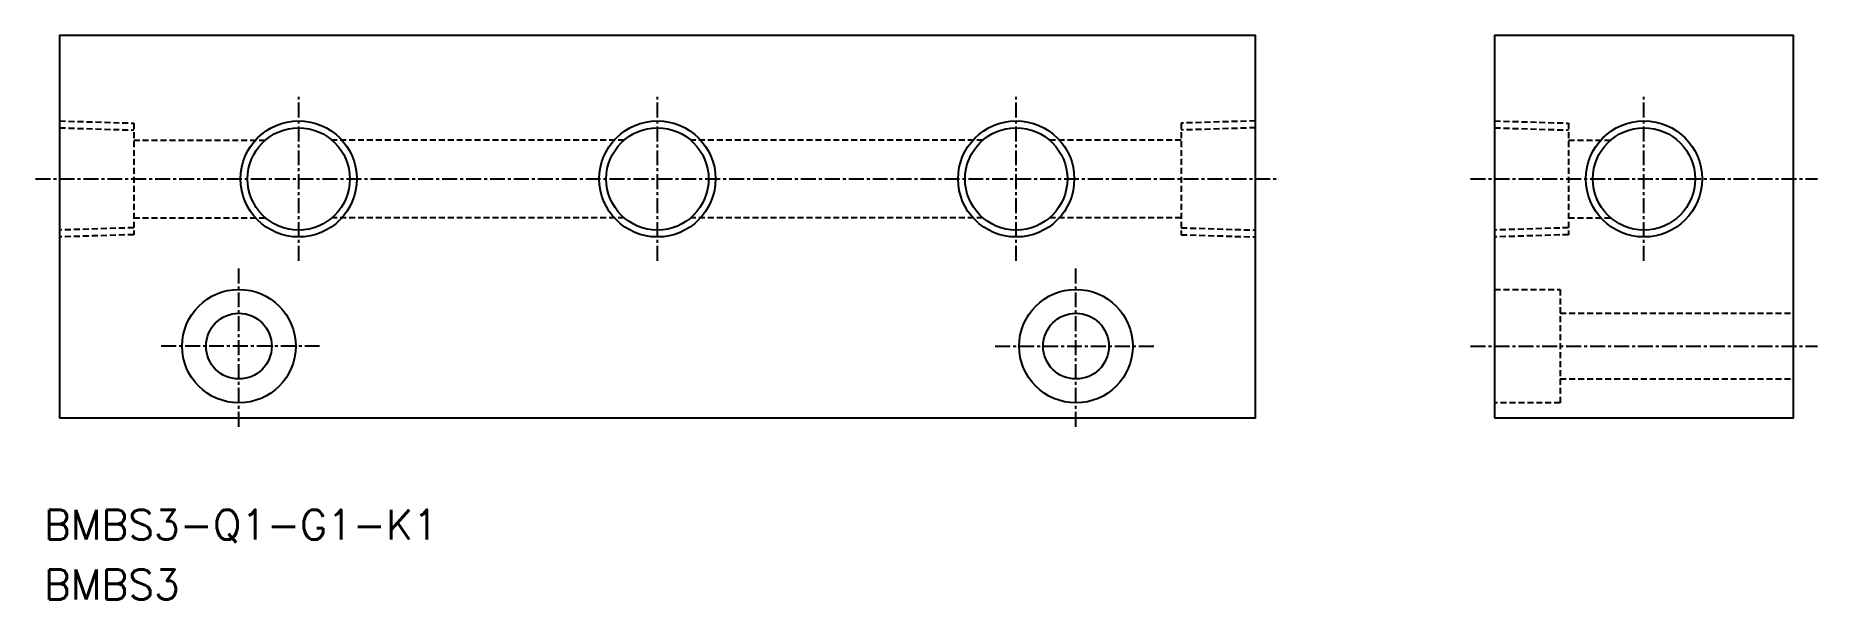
# Model space of a CAD drawing. Extents: x 75 to 224, y 74 to 121.
import ezdxf
from ezdxf.enums import TextEntityAlignment as Align

# ---------------------------------------------------------------- set-up
doc = ezdxf.new("R2010")
doc.units = 0
doc.linetypes.add('CENTER', pattern=[2, 1.25, -0.25, 0.25, -0.25])
doc.linetypes.add('DASHED', pattern=[0.75, 0.5, -0.25])
doc.layers.get('0').update_dxf_attribs({"linetype": 'CONTINUOUS'})
doc.layers.add('CENTER', color=1, linetype='CENTER')
doc.styles.get("Standard").update_dxf_attribs({"font": 'txt.shx', "bigfont": 'extfont.shx'})

msp = doc.modelspace()

# ---------------------------------------------------------------- linework, layer by layer
at = {"color": 3, "linetype": 'DASHED'}
for p, q in [((77, 113.86), (83.2, 113.67)), ((77, 113.28), (83.2, 113.09)), ((83.2, 113.67), (83.2, 104.33)), ((177, 113.86), (170.8, 113.67)), ((170.8, 113.67), (170.8, 104.33)), ((177, 113.28), (170.8, 113.09)), ((197, 113.86), (203.2, 113.67)), ((197, 113.28), (203.2, 113.09)), ((203.2, 113.67), (203.2, 104.33)), ((83.2, 112.25), (94.21, 112.25)), ((124.21, 112.25), (99.79, 112.25)), ((154.21, 112.25), (129.79, 112.25)), ((170.8, 112.25), (159.79, 112.25)), ((203.2, 112.25), (206.71, 112.25)), ((83.2, 104.91), (77, 104.72)), ((83.2, 104.33), (77, 104.14)), ((83.2, 105.75), (94.21, 105.75)), ((124.21, 105.75), (99.79, 105.75)), ((154.21, 105.75), (129.79, 105.75)), ((170.8, 105.75), (159.79, 105.75)), ((170.8, 104.91), (177, 104.72)), ((170.8, 104.33), (177, 104.14)), ((203.2, 104.91), (197, 104.72)), ((203.2, 104.33), (197, 104.14)), ((203.2, 105.75), (206.71, 105.75)), ((197, 99.75), (202.5, 99.75)), ((202.5, 99.75), (202.5, 90.25)), ((202.5, 97.75), (222, 97.75)), ((202.5, 92.25), (222, 92.25)), ((202.5, 90.25), (197, 90.25))]:
    msp.add_line(p, q, dxfattribs=at)
at = {"color": 7, "linetype": 'CONTINUOUS'}
for points in [[(77, 89), (177, 89), (177, 121), (77, 121)], [(197, 89), (222, 89), (222, 121), (197, 121)]]:
    msp.add_lwpolyline(points, close=True, dxfattribs=at)
at = {"color": 3, "linetype": 'CONTINUOUS'}
for centre in [(97, 109), (127, 109), (157, 109), (209.5, 109)]:
    msp.add_circle(centre, 4.86, dxfattribs=at)
at = {"color": 7, "linetype": 'CONTINUOUS'}
for centre, radius in [((97, 109), 4.28), ((127, 109), 4.28), ((157, 109), 4.28), ((209.5, 109), 4.28), ((92, 95), 4.75), ((162, 95), 4.75), ((92, 95), 2.75), ((162, 95), 2.75)]:
    msp.add_circle(centre, radius, dxfattribs=at)
at = {"layer": 'CENTER', "color": 1, "linetype": 'CENTER'}
for p, q in [((97, 102.14), (97, 115.86)), ((127, 102.14), (127, 115.86)), ((157, 102.14), (157, 115.86)), ((209.5, 102.14), (209.5, 115.86)), ((75, 109), (179, 109)), ((195, 109), (224, 109)), ((92, 88.25), (92, 101.75)), ((162, 88.25), (162, 101.75)), ((98.75, 95), (85.25, 95)), ((155.25, 95), (168.75, 95)), ((195, 95), (224, 95))]:
    msp.add_line(p, q, dxfattribs=at)

# ---------------------------------------------------------------- texts
at = {"color": 7, "linetype": 'CONTINUOUS'}
for s, p in [('BMBS3-Q1-G1-K1', (75.69, 80.05)), ('BMBS3', (75.69, 75.05))]:
    msp.add_text(s, height=2.5, dxfattribs=at).set_placement(p, align=Align.MIDDLE_LEFT)

doc.saveas('drawing.dxf')
